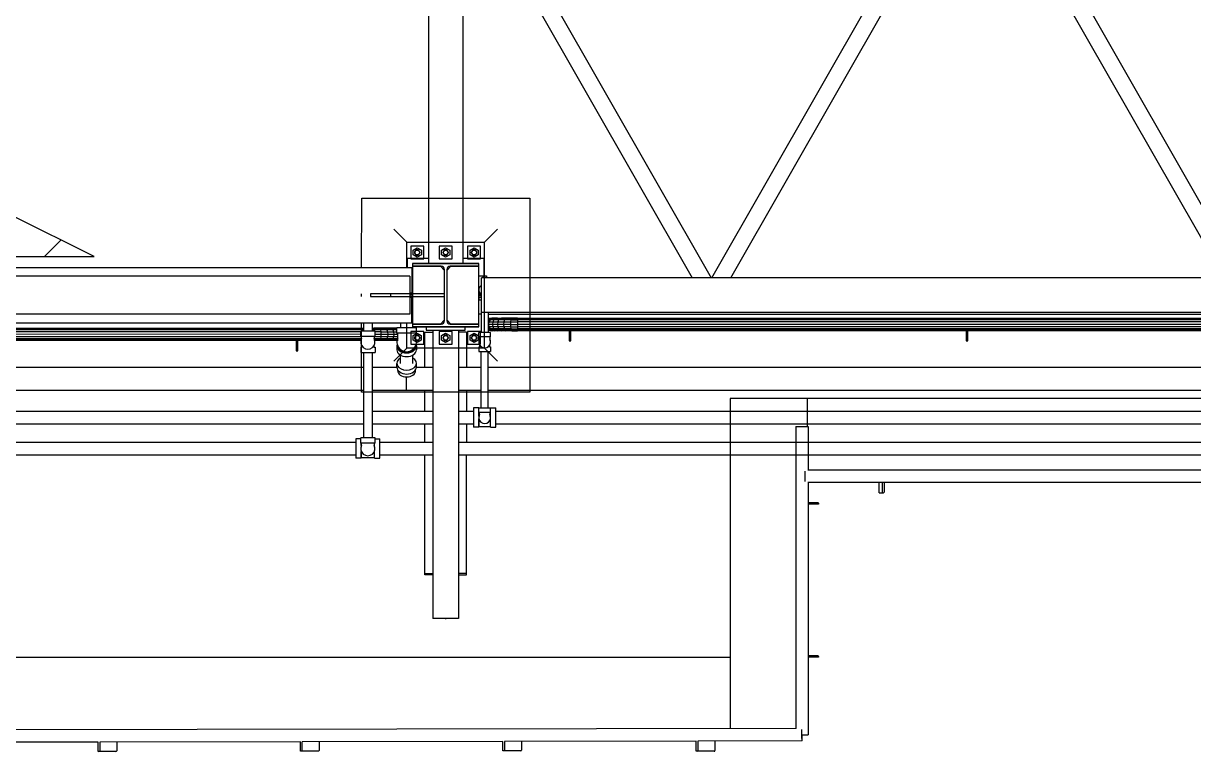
# Model space of a CAD drawing. Header units: metres. Extents: x 0 to 63075, y 0 to 44550.
# Drawn here: x 56354 to 57034, y 36321 to 36744 of the extents above; entities that cross this region are included whole.
import ezdxf

# ---------------------------------------------------------------- set-up
doc = ezdxf.new("R2010")
doc.units = ezdxf.units.M
doc.header["$LTSCALE"] = 75
for name, color, linetype in [('GSB', 7, 'Continuous'), ('ML6', 1, 'Continuous'), ('SL1', 8, 'Continuous')]:
    doc.layers.add(name, color=color, linetype=linetype)

# ---------------------------------------------------------------- blocks, each defined once
blk = doc.blocks.new('A$C6bae614f')
at = {"layer": 'SL1'}
h = blk.add_hatch(dxfattribs=at)
h.set_pattern_fill('_USER', color=256, scale=195, angle=44.9981, style=0, pattern_type=0)
h.set_pattern_definition([(44.99813, (326091.56, -18363.04), (-137.8813, 137.89033), [])])
h.paths.add_polyline_path([(388289.7, 18603.7), (389709.4, 18603.6), (389394.3, 18760.8), (389228.2, 18964.7), (388978.3, 19015.9), (388729.5, 18957.9), (388526.6, 18739.7)])
for p, q in [((391003.1, 20130.7), (391003, 18576.7)), ((391136.1, 20130.7), (391136, 18576.7)), ((391375.5, 19653.9), (392023.3, 18520.2)), ((391449.2, 19653.9), (392097, 18520.2)), ((392099.3, 18520.2), (392747.1, 19653.8)), ((392173, 18520.2), (392820.8, 19653.8)), ((393432.6, 19653.8), (394080.4, 18520.1)), ((393506.3, 19653.8), (394154.1, 18520.1)), ((390744.5, 18560.7), (390744.6, 18828.7)), ((390744.6, 18828.7), (391394.6, 18828.7)), ((391394.6, 18828.7), (391394.5, 18078.7)), ((390869.6, 18708.7), (390919.5, 18658.7)), ((391219.5, 18658.7), (391269.5, 18708.7)), ((390919.5, 18560.7), (390919.5, 18658.7)), ((390919.5, 18658.7), (391219.5, 18658.7)), ((391219.5, 18248.7), (391219.5, 18658.7)), ((390934.5, 18643.7), (390934.5, 18593.7)), ((390984.5, 18643.7), (390934.5, 18643.7)), ((390943.7, 18627.8), (390959.5, 18637)), ((390943.7, 18609.6), (390943.7, 18627.8)), ((390959.5, 18600.4), (390943.7, 18609.6)), ((390950.6, 18623), (390949.6, 18618.7)), ((390949.6, 18618.7), (390950.6, 18614.4)), ((390953.4, 18626.5), (390950.6, 18623)), ((390950.6, 18614.4), (390953.4, 18610.9)), ((390957.3, 18628.4), (390953.4, 18626.5)), ((390953.4, 18610.9), (390957.3, 18609)), ((390961.8, 18628.4), (390957.3, 18628.4)), ((390957.3, 18609), (390961.8, 18609)), ((390959.5, 18637), (390975.4, 18627.8)), ((390975.4, 18609.6), (390959.5, 18600.4)), ((390965.7, 18626.5), (390961.8, 18628.4)), ((390961.8, 18609), (390965.7, 18610.9)), ((390968.5, 18623), (390965.7, 18626.5)), ((390965.7, 18610.9), (390968.5, 18614.4)), ((390969.5, 18618.7), (390968.5, 18623)), ((390968.5, 18614.4), (390969.5, 18618.7)), ((390975.4, 18627.8), (390975.4, 18609.6)), ((390984.5, 18593.7), (390984.5, 18643.7)), ((391044.5, 18643.7), (391044.5, 18593.7)), ((391094.5, 18643.7), (391044.5, 18643.7)), ((391053.7, 18627.8), (391069.5, 18637)), ((391053.7, 18609.6), (391053.7, 18627.8)), ((391069.5, 18600.4), (391053.7, 18609.6)), ((391060.6, 18623), (391059.6, 18618.7)), ((391059.6, 18618.7), (391060.6, 18614.4)), ((391063.4, 18626.4), (391060.6, 18623)), ((391060.6, 18614.4), (391063.4, 18610.9)), ((391067.3, 18628.4), (391063.4, 18626.4)), ((391063.4, 18610.9), (391067.3, 18609)), ((391071.8, 18628.4), (391067.3, 18628.4)), ((391067.3, 18609), (391071.8, 18609)), ((391069.5, 18637), (391085.4, 18627.8)), ((391085.4, 18609.6), (391069.5, 18600.4)), ((391075.7, 18626.4), (391071.8, 18628.4)), ((391071.8, 18609), (391075.7, 18610.9)), ((391078.5, 18623), (391075.7, 18626.4)), ((391075.7, 18610.9), (391078.5, 18614.4)), ((391079.5, 18618.7), (391078.5, 18623)), ((391078.5, 18614.4), (391079.5, 18618.7)), ((391085.4, 18627.8), (391085.4, 18609.6)), ((391094.5, 18593.7), (391094.5, 18643.7)), ((391154.5, 18643.7), (391154.5, 18593.7)), ((391204.5, 18643.7), (391154.5, 18643.7)), ((391163.7, 18627.8), (391179.5, 18637)), ((391163.7, 18609.6), (391163.7, 18627.8)), ((391179.5, 18600.4), (391163.7, 18609.6)), ((391170.6, 18623), (391169.6, 18618.7)), ((391169.6, 18618.7), (391170.6, 18614.4)), ((391173.4, 18626.4), (391170.6, 18623)), ((391170.6, 18614.4), (391173.4, 18610.9)), ((391177.3, 18628.4), (391173.4, 18626.4)), ((391173.4, 18610.9), (391177.3, 18609)), ((391181.8, 18628.4), (391177.3, 18628.4)), ((391177.3, 18609), (391181.8, 18609)), ((391179.5, 18637), (391195.4, 18627.8)), ((391195.4, 18609.6), (391179.5, 18600.4)), ((391185.7, 18626.4), (391181.8, 18628.4)), ((391181.8, 18609), (391185.7, 18610.9)), ((391188.5, 18623), (391185.7, 18626.4)), ((391185.7, 18610.9), (391188.5, 18614.4)), ((391189.5, 18618.7), (391188.5, 18623)), ((391188.5, 18614.4), (391189.5, 18618.7)), ((391195.4, 18627.8), (391195.4, 18609.6)), ((391204.5, 18593.7), (391204.5, 18643.7)), ((390921.5, 18596.7), (391003, 18596.7)), ((390921.5, 18560.7), (390921.5, 18596.7)), ((390934.5, 18593.7), (390984.5, 18593.7)), ((390941.5, 18576.7), (391197.5, 18576.7)), ((391197.5, 18576.7), (390941.5, 18576.7)), ((390941.5, 18576.7), (390941.5, 18330.7)), ((391052.3, 18566), (390941.5, 18566)), ((390941.5, 18566), (391052.3, 18566)), ((391049.3, 18566), (390941.5, 18566)), ((391044.5, 18593.7), (391094.5, 18593.7)), ((391049.3, 18566), (391064.3, 18551)), ((391089.8, 18566), (391074.8, 18551)), ((391197.5, 18566), (391086.8, 18566)), ((391086.8, 18566), (391197.5, 18566)), ((391136, 18596.7), (391217.5, 18596.7)), ((391154.5, 18593.7), (391204.5, 18593.7)), ((391197.5, 18330.7), (391197.5, 18576.7)), ((391217.5, 18596.7), (391217.5, 18527.9)), ((390931.5, 18526.7), (385807.5, 18526.9)), ((388300.2, 18560.8), (390941.5, 18560.7)), ((390931.5, 18526.7), (390931.5, 18380.7)), ((390938.5, 18560.7), (390938.5, 18463)), ((391064.3, 18554), (391064.3, 18353.4)), ((391074.8, 18353.4), (391074.8, 18554)), ((391213, 18526.7), (391197.5, 18526.7)), ((398131.5, 18520), (391207.5, 18520.2)), ((391207.5, 18387.2), (391207.5, 18520.2)), ((391213, 18527.9), (391228, 18527.9)), ((391213, 18527.9), (391213, 18520.2)), ((391228, 18527.9), (391228, 18520.2)), ((390744.5, 18448.7), (390744.5, 18458.7)), ((391064.3, 18458.4), (390778.5, 18458.5)), ((390778.5, 18458.5), (390778.5, 18449)), ((390778.5, 18449), (391064.3, 18448.9)), ((390856.4, 18458.5), (390856.4, 18449)), ((390919.5, 18458.4), (390919.5, 18458.7)), ((390919.5, 18448.7), (390919.5, 18448.9)), ((390931.5, 18463), (390941.5, 18463)), ((390941.5, 18456.7), (390931.5, 18456.7)), ((390931.5, 18450.6), (390941.5, 18450.6)), ((390941.5, 18444.3), (390931.5, 18444.3)), ((390938.5, 18346.7), (390938.5, 18444.3)), ((390941.3, 18450.6), (390941.3, 18456.7)), ((391197.5, 18462.9), (391207.5, 18462.9)), ((391207.5, 18456.6), (391197.5, 18456.6)), ((391207.5, 18450.8), (391197.5, 18450.8)), ((391207.5, 18444.5), (391197.5, 18444.5)), ((391197.6, 18453.8), (391207.5, 18453.8)), ((391197.6, 18453.8), (391197.6, 18450.8)), ((391197.6, 18444.5), (391197.6, 18436.3)), ((391197.6, 18436.3), (391207.5, 18436.3)), ((391200.7, 18462.9), (391200.7, 18468.5)), ((391200.7, 18453.8), (391200.7, 18456.6)), ((391207.2, 18436.3), (391207.2, 18309.5)), ((390931.5, 18380.7), (385807.5, 18380.9)), ((391207.2, 18380.7), (391197.5, 18380.7)), ((398131.5, 18387), (391207.5, 18387.2)), ((391233.9, 18387.2), (391233.9, 18309.5)), ((391233.9, 18380.7), (395859, 18380.5)), ((385797.5, 18346.9), (390941.5, 18346.7)), ((390744.5, 18078.7), (390744.5, 18346.7)), ((390751.8, 18346.7), (390751.8, 18314.3)), ((390785.2, 18346.7), (390785.2, 18314.3)), ((390894.4, 18346.7), (390894.4, 18327)), ((390919.5, 18248.7), (390919.5, 18346.7)), ((390941.5, 18341.4), (391052.3, 18341.4)), ((391052.3, 18341.4), (390941.5, 18341.4)), ((391064.3, 18356.4), (391049.3, 18341.4)), ((391089.8, 18341.4), (391074.8, 18356.4)), ((391086.8, 18341.4), (391197.5, 18341.4)), ((391197.5, 18341.4), (391086.8, 18341.4)), ((391233.9, 18360.3), (391238.2, 18363.2)), ((391240.9, 18363.2), (391233.9, 18358.4)), ((391296.7, 18357.9), (391233.9, 18357.9)), ((391233.9, 18350), (391294.4, 18350)), ((391250.3, 18340.7), (391233.9, 18340.7)), ((391237.1, 18350), (391235.5, 18340.7)), ((391235.5, 18340.7), (391237.1, 18331.3)), ((391241.9, 18357.9), (391237.1, 18350)), ((391247.5, 18365.1), (391238.2, 18363.2)), ((391238.2, 18363.2), (391240.9, 18363.2)), ((391250, 18365.1), (391240.9, 18363.2)), ((391300.1, 18363.2), (391240.9, 18363.2)), ((391249, 18363.2), (391241.9, 18357.9)), ((391250, 18365.1), (391247.5, 18365.1)), ((391257.4, 18365.1), (391249, 18363.2)), ((391269.4, 18365.1), (391250, 18365.1)), ((391251.7, 18350), (391250.3, 18340.7)), ((391270, 18340.7), (391250.3, 18340.7)), ((391250.3, 18340.7), (391251.7, 18331.3)), ((391255.9, 18357.9), (391251.7, 18350)), ((391262.1, 18363.2), (391255.9, 18357.9)), ((391262.1, 18363.2), (391269.4, 18365.1)), ((391265.9, 18363.2), (391263.8, 18363.7)), ((391276.7, 18363.2), (391269.4, 18365.1)), ((391269.4, 18365.1), (391285.2, 18365.1)), ((391271.1, 18350), (391270, 18340.7)), ((391270, 18340.7), (391271.1, 18331.3)), ((391293.6, 18340.7), (391270, 18340.7)), ((391274.4, 18357.9), (391271.1, 18350)), ((391279.4, 18363.2), (391274.4, 18357.9)), ((391285.2, 18365.1), (391279.4, 18363.2)), ((391304.2, 18365.1), (391285.2, 18365.1)), ((391294.4, 18350), (391293.6, 18340.7)), ((391293.6, 18340.7), (391294.4, 18331.3)), ((391319.9, 18340.7), (391293.6, 18340.7)), ((391296.7, 18357.9), (391294.4, 18350)), ((391294.4, 18350), (391320.3, 18350)), ((391300.1, 18363.2), (391296.7, 18357.9)), ((391321.4, 18357.9), (391296.7, 18357.9)), ((391304.2, 18365.1), (391300.1, 18363.2)), ((391323.2, 18363.2), (391300.1, 18363.2)), ((391325.3, 18365.1), (391304.2, 18365.1)), ((391320.3, 18350), (391319.9, 18340.7)), ((391319.9, 18340.7), (391320.3, 18331.3)), ((391319.9, 18340.7), (391347.5, 18340.7)), ((391321.4, 18357.9), (391320.3, 18350)), ((391320.3, 18350), (391347.5, 18350)), ((391323.2, 18363.2), (391321.4, 18357.9)), ((391321.4, 18357.9), (391347.5, 18357.9)), ((391325.3, 18365.1), (391323.2, 18363.2)), ((391323.2, 18363.2), (391347.5, 18363.2)), ((391347.5, 18365.1), (391325.3, 18365.1)), ((391347.5, 18365.1), (395939.2, 18364.9)), ((391347.5, 18365.1), (391347.5, 18363.2)), ((395944.5, 18363.1), (391347.5, 18363.2)), ((391347.5, 18363.2), (391347.5, 18357.9)), ((391347.5, 18357.9), (391347.5, 18350)), ((395959.6, 18357.8), (391347.5, 18357.9)), ((391347.5, 18350), (391347.5, 18340.7)), ((396153, 18349.9), (391347.5, 18350)), ((391347.5, 18340.7), (391347.5, 18331.3)), ((396153, 18340.5), (391347.5, 18340.7)), ((385947.5, 18326.8), (390751.8, 18326.6)), ((390751.8, 18324.7), (385947.5, 18324.9)), ((390751.8, 18319.5), (385947.5, 18319.6)), ((390740.7, 18311.5), (385947.5, 18311.7)), ((390740.7, 18302.2), (385947.5, 18302.4)), ((390743.9, 18292.9), (385947.5, 18293)), ((390796.4, 18314.3), (390740.7, 18314.3)), ((390740.7, 18293.7), (390740.7, 18314.3)), ((390796.4, 18293.7), (390740.7, 18293.7)), ((390743.9, 18278.4), (390743.9, 18293.7)), ((390785.2, 18326.6), (390791.5, 18326.6)), ((390791.5, 18324.7), (390785.2, 18324.7)), ((390791.5, 18319.5), (390785.2, 18319.5)), ((390813.8, 18326.6), (390791.5, 18326.6)), ((390791.5, 18326.6), (390791.5, 18324.7)), ((390791.5, 18324.7), (390791.5, 18319.5)), ((390815.9, 18324.7), (390791.5, 18324.7)), ((390817.6, 18319.5), (390791.5, 18319.5)), ((390791.5, 18319.5), (390791.5, 18314.3)), ((390793.2, 18293.7), (390793.2, 18278.4)), ((390818.8, 18292.9), (390793.2, 18292.9)), ((390796.4, 18293.7), (390796.4, 18314.3)), ((390818.8, 18311.5), (390796.4, 18311.5)), ((390819.2, 18302.2), (390796.4, 18302.2)), ((390834.9, 18326.6), (390813.8, 18326.6)), ((390813.8, 18326.6), (390815.9, 18324.7)), ((390815.9, 18324.7), (390817.6, 18319.5)), ((390839, 18324.7), (390815.9, 18324.7)), ((390817.6, 18319.5), (390818.8, 18311.5)), ((390842.4, 18319.5), (390817.6, 18319.5)), ((390818.8, 18292.9), (390817.6, 18284.9)), ((390818.8, 18311.5), (390819.2, 18302.2)), ((390818.8, 18311.5), (390844.7, 18311.5)), ((390819.2, 18302.2), (390818.8, 18292.9)), ((390844.7, 18292.9), (390818.8, 18292.9)), ((390884, 18302.2), (390819.2, 18302.2)), ((390880.8, 18326.6), (390834.9, 18326.6)), ((390834.9, 18326.6), (390839, 18324.7)), ((390880.8, 18324.7), (390839, 18324.7)), ((390839, 18324.7), (390842.4, 18319.5)), ((390842.4, 18319.5), (390844.7, 18311.5)), ((390880.8, 18319.5), (390842.4, 18319.5)), ((390844.7, 18292.9), (390842.4, 18284.9)), ((390844.7, 18311.5), (390880.8, 18311.5)), ((390844.7, 18311.5), (390845.5, 18302.2)), ((390845.5, 18302.2), (390844.7, 18292.9)), ((390884, 18292.9), (390844.7, 18292.9)), ((390859.7, 18324.7), (390853.9, 18326.6)), ((390859.7, 18324.7), (390864.6, 18319.5)), ((390862.4, 18324.7), (390869.7, 18326.6)), ((390864.6, 18319.5), (390867.9, 18311.5)), ((390867.9, 18292.9), (390864.6, 18284.9)), ((390867.9, 18311.5), (390869.1, 18302.2)), ((390869.1, 18302.2), (390867.9, 18292.9)), ((390880.8, 18326.4), (390873.2, 18324.7)), ((390877, 18324.7), (390880.8, 18321.5)), ((390956.3, 18327), (390880.8, 18327)), ((390880.8, 18306.4), (390880.8, 18327)), ((390956.3, 18306.4), (390880.8, 18306.4)), ((390884, 18277), (390884, 18306.4)), ((390934.5, 18313.7), (390934.5, 18263.7)), ((390984.5, 18313.7), (390934.5, 18313.7)), ((391197.5, 18330.7), (390941.5, 18330.7)), ((390941.5, 18330.7), (391197.5, 18330.7)), ((390942.7, 18330.7), (390942.7, 18327)), ((390943.7, 18297.8), (390959.5, 18307)), ((390943.7, 18279.6), (390943.7, 18297.8)), ((390950.6, 18293), (390949.6, 18288.7)), ((390953.4, 18296.5), (390950.6, 18293)), ((390953.1, 18306.4), (390953.1, 18277)), ((390957.3, 18298.4), (390953.4, 18296.5)), ((390956.3, 18306.4), (390956.3, 18327)), ((390961.7, 18298.4), (390957.3, 18298.4)), ((390959.5, 18307), (390975.3, 18297.8)), ((390965.7, 18296.5), (390961.7, 18298.4)), ((390968.5, 18293), (390965.7, 18296.5)), ((390969.4, 18288.7), (390968.5, 18293)), ((390975.3, 18297.8), (390975.3, 18279.6)), ((390984.5, 18263.7), (390984.5, 18313.7)), ((390988.3, 18310.7), (391019.5, 18310.7)), ((390988.3, 18175.1), (390988.3, 18310.7)), ((390994.5, 18330.7), (390994.5, 18318.2)), ((390994.5, 18318.2), (391144.5, 18318.2)), ((391019.5, 18318.2), (391019.5, 17203.7)), ((391044.5, 18313.7), (391044.5, 18263.7)), ((391094.5, 18313.7), (391044.5, 18313.7)), ((391053.7, 18297.8), (391069.5, 18307)), ((391053.7, 18279.6), (391053.7, 18297.8)), ((391060.6, 18293), (391059.6, 18288.7)), ((391063.4, 18296.4), (391060.6, 18293)), ((391067.3, 18298.4), (391063.4, 18296.4)), ((391071.7, 18298.4), (391067.3, 18298.4)), ((391069.5, 18307), (391085.3, 18297.8)), ((391075.7, 18296.4), (391071.7, 18298.4)), ((391078.5, 18293), (391075.7, 18296.4)), ((391079.4, 18288.7), (391078.5, 18293)), ((391085.3, 18297.8), (391085.3, 18279.6)), ((391094.5, 18263.7), (391094.5, 18313.7)), ((391119.5, 18318.2), (391119.5, 17203.7)), ((391150.7, 18310.7), (391119.5, 18310.7)), ((391144.5, 18318.2), (391144.5, 18330.7)), ((391150.7, 18310.7), (391150.7, 18175.1)), ((391154.5, 18313.7), (391154.5, 18263.7)), ((391204.5, 18313.7), (391154.5, 18313.7)), ((391163.7, 18297.8), (391179.5, 18307)), ((391163.7, 18279.6), (391163.7, 18297.8)), ((391170.6, 18293), (391169.6, 18288.7)), ((391173.4, 18296.4), (391170.6, 18293)), ((391177.3, 18298.4), (391173.4, 18296.4)), ((391181.7, 18298.4), (391177.3, 18298.4)), ((391179.5, 18307), (391195.3, 18297.8)), ((391185.7, 18296.4), (391181.7, 18298.4)), ((391188.5, 18293), (391185.7, 18296.4)), ((391189.4, 18288.7), (391188.5, 18293)), ((391195.3, 18297.8), (391195.3, 18279.6)), ((391197.6, 18292.1), (391197.6, 18309.5)), ((391243.5, 18309.5), (391197.6, 18309.5)), ((391243.5, 18292), (391197.6, 18292.1)), ((391200.7, 18277.3), (391200.7, 18292.1)), ((391204.5, 18263.7), (391204.5, 18313.7)), ((391237.1, 18331.3), (391233.9, 18331.3)), ((391274.4, 18323.4), (391233.9, 18323.4)), ((391233.9, 18323), (391240.9, 18318.1)), ((391233.9, 18321), (391238.2, 18318.1)), ((391237.1, 18331.3), (391241.9, 18323.4)), ((391251.7, 18331.3), (391237.1, 18331.3)), ((391240.9, 18318.1), (391238.2, 18318.1)), ((391238.2, 18318.1), (391247.5, 18316.3)), ((391240.3, 18292), (391240.3, 18277.3)), ((391249, 18318.1), (391240.9, 18318.1)), ((391240.9, 18318.1), (391250, 18316.3)), ((391241.9, 18323.4), (391249, 18318.1)), ((391243.5, 18292), (391243.5, 18309.5)), ((391250, 18316.3), (391247.5, 18316.3)), ((391249, 18318.1), (391257.4, 18316.3)), ((391262.1, 18318.1), (391249, 18318.1)), ((391269.4, 18316.3), (391250, 18316.3)), ((391251.7, 18331.3), (391255.9, 18323.4)), ((391271.1, 18331.3), (391251.7, 18331.3)), ((391255.9, 18323.4), (391262.1, 18318.1)), ((391279.4, 18318.1), (391262.1, 18318.1)), ((391262.1, 18318.1), (391269.4, 18316.3)), ((391325.3, 18316.3), (391269.4, 18316.3)), ((391271.1, 18331.3), (391274.4, 18323.4)), ((391320.3, 18331.3), (391271.1, 18331.3)), ((391274.4, 18323.4), (391279.4, 18318.1)), ((391296.7, 18323.4), (391274.4, 18323.4)), ((391279.4, 18318.1), (391285.2, 18316.3)), ((391300.1, 18318.1), (391279.4, 18318.1)), ((391294.4, 18331.3), (391296.7, 18323.4)), ((391321.4, 18323.4), (391296.7, 18323.4)), ((391296.7, 18323.4), (391300.1, 18318.1)), ((391300.1, 18318.1), (391304.1, 18316.3)), ((391323.2, 18318.1), (391300.1, 18318.1)), ((391320.3, 18331.3), (391321.4, 18323.4)), ((391320.3, 18331.3), (391347.5, 18331.3)), ((391321.4, 18323.4), (391347.5, 18323.4)), ((391321.4, 18323.4), (391323.2, 18318.1)), ((391323.2, 18318.1), (391325.3, 18316.3)), ((391323.2, 18318.1), (391347.5, 18318.1)), ((391325.3, 18316.3), (391347.5, 18316.3)), ((396153, 18331.2), (391347.5, 18331.3)), ((391347.5, 18331.3), (391347.5, 18323.4)), ((391347.5, 18323.4), (391347.5, 18316.3)), ((396153, 18323.3), (391347.5, 18323.4)), ((396153, 18318), (391347.5, 18318.1)), ((396153, 18316.1), (391347.5, 18316.3)), ((391547.5, 18316.3), (391547.5, 18277.2)), ((391553.9, 18277.2), (391553.9, 18316.3)), ((393083.5, 18316.2), (393083.5, 18277.1)), ((393089.9, 18277.1), (393089.9, 18316.2)), ((390743.5, 18284.9), (385947.5, 18285.1)), ((390741.6, 18279.7), (385947.5, 18279.8)), ((390741.2, 18277.8), (385947.5, 18278)), ((390491.5, 18277.8), (390491.5, 18238.7)), ((390497.9, 18238.7), (390497.9, 18277.8)), ((390740.7, 18252.1), (390745.3, 18252.1)), ((390740.7, 18252.1), (390740.7, 18231.5)), ((390743.9, 18260), (390743.9, 18252.1)), ((390791.8, 18252.1), (390796.3, 18252.1)), ((390793.2, 18252.1), (390793.2, 18260)), ((390817.6, 18284.9), (390793.6, 18284.9)), ((390815.9, 18279.7), (390795.5, 18279.7)), ((390813.8, 18277.8), (390795.9, 18277.8)), ((390796.3, 18252.1), (390796.3, 18231.5)), ((390815.9, 18279.7), (390813.8, 18277.8)), ((390881.1, 18277.8), (390813.8, 18277.8)), ((390817.6, 18284.9), (390815.9, 18279.7)), ((390839, 18279.7), (390815.9, 18279.7)), ((390842.4, 18284.9), (390817.6, 18284.9)), ((390839, 18279.7), (390834.9, 18277.8)), ((390842.4, 18284.9), (390839, 18279.7)), ((390859.7, 18279.7), (390839, 18279.7)), ((390882.8, 18284.9), (390842.4, 18284.9)), ((390859.7, 18279.7), (390853.9, 18277.8)), ((390864.6, 18284.9), (390859.7, 18279.7)), ((390881.4, 18279.7), (390859.7, 18279.7)), ((390869.5, 18198.7), (390919.5, 18248.7)), ((390877, 18279.7), (390869.7, 18277.8)), ((390882.6, 18284.4), (390877, 18279.7)), ((390880.8, 18257.2), (390880.8, 18242.6)), ((390884, 18257.8), (390884, 18257.2)), ((391219.5, 18248.7), (390919.5, 18248.7)), ((390934.5, 18263.7), (390984.5, 18263.7)), ((390959.5, 18270.4), (390943.7, 18279.6)), ((390949.6, 18288.7), (390950.6, 18284.4)), ((390950.6, 18284.4), (390953.4, 18280.9)), ((390953.1, 18257.2), (390953.1, 18257.8)), ((390953.4, 18280.9), (390957.3, 18279)), ((390956.3, 18257.2), (390956.3, 18242.6)), ((390957.3, 18279), (390961.7, 18279)), ((390975.3, 18279.6), (390959.5, 18270.4)), ((390961.7, 18279), (390965.7, 18280.9)), ((390965.7, 18280.9), (390968.5, 18284.4)), ((390968.5, 18284.4), (390969.4, 18288.7)), ((391044.5, 18263.7), (391094.5, 18263.7)), ((391069.5, 18270.4), (391053.7, 18279.6)), ((391059.6, 18288.7), (391060.6, 18284.4)), ((391060.6, 18284.4), (391063.4, 18280.9)), ((391063.4, 18280.9), (391067.3, 18279)), ((391067.3, 18279), (391071.7, 18279)), ((391085.3, 18279.6), (391069.5, 18270.4)), ((391071.7, 18279), (391075.7, 18280.9)), ((391075.7, 18280.9), (391078.5, 18284.4)), ((391078.5, 18284.4), (391079.4, 18288.7)), ((391154.5, 18263.7), (391204.5, 18263.7)), ((391179.5, 18270.4), (391163.7, 18279.6)), ((391169.6, 18288.7), (391170.6, 18284.4)), ((391170.6, 18284.4), (391173.4, 18280.9)), ((391173.4, 18280.9), (391177.3, 18279)), ((391177.3, 18279), (391181.7, 18279)), ((391195.3, 18279.6), (391179.5, 18270.4)), ((391181.7, 18279), (391185.7, 18280.9)), ((391185.7, 18280.9), (391188.5, 18284.4)), ((391188.5, 18284.4), (391189.4, 18288.7)), ((391197.5, 18253.8), (391202.5, 18253.8)), ((391197.5, 18253.8), (391197.5, 18236.3)), ((391200.7, 18261.2), (391200.7, 18253.8)), ((391219.5, 18248.7), (391269.5, 18198.7)), ((391238.5, 18253.8), (391243.5, 18253.8)), ((391240.3, 18253.8), (391240.3, 18261.2)), ((391243.5, 18253.8), (391243.5, 18236.3)), ((391547.5, 18277.2), (391553.9, 18277.2)), ((393083.5, 18277.1), (393089.9, 18277.1)), ((390491.5, 18238.7), (390497.9, 18238.7)), ((390740.7, 18231.5), (390796.3, 18231.5)), ((390751.8, 18231.5), (390751.8, 17902.1)), ((390785.2, 18231.5), (390785.2, 17902.1)), ((390894.4, 18190.1), (390894.4, 18222.1)), ((390942.7, 18190.1), (390942.7, 18222.1)), ((391197.5, 18236.3), (391243.5, 18236.3)), ((391207.2, 18017.3), (391207.2, 18236.3)), ((391233.9, 18017.3), (391233.9, 18236.3)), ((385989.2, 18175.3), (390751.8, 18175.2)), ((390785.2, 18175.2), (390880.8, 18175.2)), ((390880.8, 18175.5), (390880.8, 18190.1)), ((390884, 18162.1), (390884, 18164.8)), ((390953.1, 18162.1), (390953.1, 18164.8)), ((390956.2, 18175.1), (391019.5, 18175.1)), ((390956.3, 18175.5), (390956.3, 18190.1)), ((391119.5, 18175.1), (391207.2, 18175.1)), ((391233.9, 18175.1), (398219.5, 18174.9)), ((390918.5, 18086.2), (390918.5, 18137.7)), ((385989.2, 18086.4), (390751.8, 18086.3)), ((391394.5, 18078.7), (390744.5, 18078.7)), ((390785.2, 18086.3), (391019.5, 18086.2)), ((390988.3, 18004.8), (390988.3, 18086.2)), ((391119.5, 18086.2), (391207.2, 18086.2)), ((391150.7, 18086.2), (391150.7, 18004.8)), ((391233.9, 18086.2), (398219.5, 18086)), ((391177.6, 18018.4), (391177.6, 17943)), ((391198.3, 18018.4), (391177.6, 18018.4)), ((391198.3, 18018.4), (391198.3, 18017.3)), ((391242.8, 18017.3), (391242.8, 18018.4)), ((391242.8, 18018.4), (391263.4, 18018.4)), ((391263.4, 17943), (391263.4, 18018.4)), ((392169.5, 18053.7), (392169.5, 16778.2)), ((402719.5, 18053.3), (392169.5, 18053.7)), ((392469.5, 17945.8), (392469.5, 18053.6)), ((386018.8, 18005), (390751.8, 18004.8)), ((390785.2, 18004.8), (391019.5, 18004.8)), ((391119.5, 18004.8), (391177.6, 18004.8)), ((391243.5, 18017.3), (391197.5, 18017.3)), ((391197.5, 17999.8), (391197.5, 18017.3)), ((391243.5, 17999.8), (391197.5, 17999.8)), ((391198.3, 17986.4), (391198.3, 17999.8)), ((391198.3, 17999.8), (391198.3, 17986.4)), ((391198.3, 17946.1), (391198.3, 17975)), ((391198.3, 17975), (391198.3, 17943)), ((391200.7, 17985.1), (391200.7, 17999.8)), ((391240.3, 17999.8), (391240.3, 17985.1)), ((391242.8, 17986.4), (391242.8, 17999.8)), ((391242.8, 17943), (391242.8, 17975)), ((391243.5, 17999.8), (391243.5, 18017.3)), ((391263.4, 18004.8), (398219.5, 18004.6)), ((386018.8, 17956.7), (390751.8, 17956.6)), ((390785.2, 17956.6), (391019.5, 17956.6)), ((390988.3, 17884.8), (390988.3, 17956.6)), ((391119.5, 17956.6), (391177.6, 17956.6)), ((391150.7, 17956.6), (391150.7, 17884.8)), ((391198.3, 17943), (391177.6, 17943)), ((391198.3, 17946.1), (391242.8, 17946.1)), ((391242.8, 17943), (391263.4, 17943)), ((391263.4, 17956.6), (398219.5, 17956.3)), ((392424.1, 17945.8), (392424.1, 16778.6)), ((392424.1, 17945.8), (392472.4, 17945.8)), ((392472.4, 17945.8), (392472.4, 17777.1)), ((385719.5, 17885), (390722.5, 17884.8)), ((390722.5, 17898.4), (390722.5, 17823)), ((390740.7, 17898.4), (390722.5, 17898.4)), ((390796.3, 17902.1), (390740.7, 17902.1)), ((390740.7, 17881.5), (390740.7, 17902.1)), ((390796.3, 17881.5), (390796.3, 17902.1)), ((390796.3, 17898.4), (390814.5, 17898.4)), ((390814.5, 17823), (390814.5, 17898.4)), ((390814.5, 17884.8), (391019.5, 17884.8)), ((391119.5, 17884.8), (398219.5, 17884.6)), ((385719.5, 17836.7), (390722.5, 17836.6)), ((390796.3, 17881.5), (390740.7, 17881.5)), ((390743.1, 17849.3), (390743.1, 17823)), ((390743.2, 17872.1), (390743.2, 17881.5)), ((390743.1, 17881.5), (390743.1, 17872.1)), ((390743.2, 17826.2), (390743.2, 17849.3)), ((390743.9, 17866.2), (390743.9, 17881.5)), ((390793.2, 17881.5), (390793.2, 17866.2)), ((390793.9, 17872.1), (390793.9, 17881.5)), ((390793.9, 17823), (390793.9, 17849.3)), ((390814.5, 17836.6), (391019.5, 17836.6)), ((390988.3, 17372), (390988.3, 17836.6)), ((391119.5, 17836.6), (398219.5, 17836.3)), ((391150.7, 17372), (391150.7, 17836.6)), ((390743.1, 17823), (390722.5, 17823)), ((390743.2, 17826.2), (390793.9, 17826.2)), ((390793.9, 17823), (390814.5, 17823)), ((401593.4, 17776.8), (392471.1, 17777.1)), ((401593.4, 17728.6), (392471.1, 17728.9)), ((392472.4, 17728.9), (392472.3, 16753.8)), ((392746.4, 17689.3), (392746.4, 17728.8)), ((392759.8, 17689.3), (392759.8, 17728.8)), ((392766.1, 17728.8), (392766.1, 17692.4)), ((392746.4, 17689.3), (392762.9, 17689.3)), ((392472.4, 17652.1), (392508.8, 17652.1)), ((392511.9, 17645.8), (392472.4, 17645.8)), ((392511.9, 17649), (392511.9, 17645.8)), ((390988.3, 17377.6), (391019.5, 17377.6)), ((391019.5, 17372), (390988.3, 17372)), ((391150.7, 17377.6), (391119.5, 17377.6)), ((391119.5, 17372), (391150.7, 17372)), ((391019.5, 17203.7), (391019.5, 17203.7)), ((391119.5, 17203.7), (391019.5, 17203.7)), ((391057.4, 17203.7), (391019.5, 17203.7)), ((391067.4, 17203.7), (391057.4, 17203.7)), ((391074.3, 17203.7), (391064.8, 17203.7)), ((391067.4, 17203.7), (391071.7, 17203.7)), ((391067.4, 17203.7), (391067.4, 17203.7)), ((391071.7, 17203.7), (391071.7, 17203.7)), ((391081.7, 17203.7), (391071.7, 17203.7)), ((391119.5, 17203.7), (391081.7, 17203.7)), ((391119.5, 17203.7), (391119.5, 17203.7)), ((369163.2, 17054.4), (392169.5, 17053.7)), ((392472.4, 17060.2), (392508.8, 17060.2)), ((392511.9, 17053.8), (392472.4, 17053.8)), ((392511.9, 17057), (392511.9, 17053.8)), ((392425.6, 16778.6), (384985.1, 16766.1)), ((392446.5, 16753.8), (392472.3, 16753.8)), ((392449.1, 16753.6), (392469.5, 16753.6)), ((392469.5, 16753.6), (392469.5, 16753.8)), ((389724.9, 16725.8), (388948.2, 16724.5)), ((389725, 16689), (389724.9, 16725.8)), ((390508, 16727.1), (389731.3, 16725.8)), ((389731.3, 16725.8), (389731.3, 16692.1)), ((389797.2, 16725.9), (389797.2, 16692.1)), ((390508, 16690.3), (390508, 16727.1)), ((391291, 16728.4), (390514.3, 16727.1)), ((390514.4, 16693.5), (390514.3, 16727.1)), ((390580.2, 16727.2), (390580.3, 16693.4)), ((391291.1, 16691.6), (391291, 16728.4)), ((392039, 16729.7), (391297.3, 16728.4)), ((391297.3, 16728.4), (391297.4, 16694.8)), ((391363.2, 16728.6), (391363.3, 16694.7)), ((392039, 16690.1), (392039, 16729.7)), ((392447.6, 16730.4), (392045.3, 16729.7)), ((392045.3, 16729.7), (392045.4, 16693.3)), ((392111.2, 16729.8), (392111.3, 16693.2)), ((389728.2, 16689), (389725, 16689)), ((389790.9, 16688.9), (389725, 16689)), ((389794.1, 16688.9), (389790.9, 16688.9)), ((390511.2, 16690.3), (390508, 16690.3)), ((390573.9, 16690.2), (390508, 16690.3)), ((390577.1, 16690.2), (390573.9, 16690.2)), ((391357, 16691.5), (391291.1, 16691.6)), ((391294.2, 16691.6), (391291.1, 16691.6)), ((391360.1, 16691.5), (391357, 16691.5)), ((392104.9, 16690.1), (392039, 16690.1)), ((392042.2, 16690.1), (392039, 16690.1)), ((392108.1, 16690.1), (392104.9, 16690.1))]:
    blk.add_line(p, q, dxfattribs=at)
blk.add_lwpolyline([(388289.7, 18603.7), (389709.4, 18603.6), (389394.3, 18760.8), (389228.2, 18964.7), (388978.3, 19015.9), (388729.5, 18957.9), (388526.6, 18739.7)], close=True, dxfattribs=at)
for centre in [(390959.5, 18618.7), (391069.5, 18618.7), (391179.5, 18618.7), (390959.5, 18288.7), (391069.5, 18288.7), (391179.5, 18288.7)]:
    blk.add_circle(centre, 9.5, dxfattribs=at)
for centre, radius, start, end in [((391052.3, 18554), 12, 359.9961, 89.9981), ((391052.3, 18554), 12, 359.9981, 89.9981), ((391086.8, 18554), 12, 89.9981, 179.9961), ((391086.8, 18554), 12, 89.9981, 179.9981), ((391220.5, 18520.4), 7.5, 358.3656, 181.6307), ((391220.5, 18472.9), 23, 124.4377, 205.8231), ((391052.3, 18353.4), 12, 269.9981, 359.9961), ((391052.3, 18353.4), 12, 269.9981, 359.9981), ((391086.8, 18353.4), 12, 179.9961, 269.9981), ((391086.8, 18353.4), 12, 179.9981, 269.9981), ((390768.5, 18272.9), 27.8, 152.3538, 27.6425), ((390918.5, 18272.9), 37.7, 156.3213, 23.675), ((391220.5, 18272.9), 23, 149.5263, 30.47), ((391220.5, 17980.7), 23, 149.5263, 30.47), ((390768.5, 17860.7), 27.8, 152.3538, 27.6425), ((392508.8, 17649), 3.17, 359.9981, 89.9981), ((392508.8, 17057), 3.17, 359.9981, 89.9981)]:
    blk.add_arc(centre, radius, start, end, dxfattribs=at)
for centre, major_axis, ratio, start_param, end_param in [((390918.5, 18257.2), (-37.7, 0), 0.707098, 6.036087, 7.853982), ((390918.5, 18257.2), (-34.5, 0), 0.707098, 0, 1.570796), ((390918.5, 18257.2), (37.7, 0), 0.707098, 4.712389, 6.530283), ((390918.5, 18257.2), (34.5, 0), 0.707098, 4.712389, 6.283185), ((390918.5, 18190.1), (-37.7, 0), 0.707098, 5.406537, 7.853982), ((390918.5, 18242.6), (-37.7, 0), 0.707098, 0, 1.570796), ((390918.5, 18242.6), (37.7, 0), 0.707098, 4.712389, 6.283185), ((390918.5, 18190.1), (37.7, 0), 0.707098, 4.712389, 7.159834), ((390918.5, 18175.5), (-37.7, 0), 0.707098, 0, 1.570796), ((390918.5, 18162.1), (-34.5, 0), 0.707098, 0, 1.570796), ((390918.5, 18175.5), (37.7, 0), 0.707098, 4.712389, 6.283185), ((390918.5, 18162.1), (34.5, 0), 0.707098, 4.712389, 6.283185), ((392460.3, 17753), (0, 24.1), 0.012473, 4.712389, 5.680455), ((392460.3, 17753), (0, -24.1), 0.012473, 1.570796, 2.538862), ((392460.3, 17753), (0, -19), 0.012473, 1.570796, 2.340574), ((392460.3, 17753), (0, 19), 0.012473, 4.712389, 5.482167), ((392460.3, 17753), (0, -19), 0.012473, 0.801019, 1.570796), ((392460.3, 17753), (0, 24.1), 0.012473, 3.744323, 4.712389), ((392460.3, 17753), (0, 19), 0.012473, 3.942611, 4.712389), ((392460.3, 17753), (0, -24.1), 0.012473, 0.60273, 1.570796), ((392762.9, 17692.4), (3.17, 0), 0.999159, 4.712389, 6.283185), ((392447.6, 16754.5), (0, -24.1), 0.061257, 3.780618, 6.283133), ((392447.6, 16754.5), (0, -19.1), 0.061257, 3.997944, 6.283133), ((392447.6, 16754.5), (0, -19.1), 0.061257, 6.283133, 7.818921), ((392447.6, 16754.5), (0, -24.1), 0.061257, 6.283133, 7.826304), ((389728.1, 16692.1), (0, -3.17), 0.998122, 0.002569, 1.573365), ((389794.1, 16692.1), (0, -3.17), 0.998122, 0.002569, 1.573365), ((390511.2, 16693.4), (0, -3.17), 0.998122, 0.002569, 1.573365), ((390577.1, 16693.4), (0, -3.17), 0.998122, 0.002569, 1.573365), ((391294.2, 16694.8), (0, -3.17), 0.998122, 0.002569, 1.573365), ((391360.1, 16694.7), (0, -3.17), 0.998122, 0.002569, 1.573365), ((392042.2, 16693.3), (0, -3.17), 0.998122, 0.002569, 1.573365), ((392108.1, 16693.2), (0, -3.17), 0.998122, 0.002569, 1.573365)]:
    blk.add_ellipse(centre, major_axis=major_axis, ratio=ratio, start_param=start_param, end_param=end_param, dxfattribs=at)
blk = doc.blocks.new('zw$15D4')
at = {"layer": 'ML6', "xscale": 0.2502808837766805, "yscale": 0.2502808837766805, "zscale": 0.2502808837766805}
blk.add_blockref('A$C6bae614f', (-85544.7, -3177.3), dxfattribs=at)

msp = doc.modelspace()

# ---------------------------------------------------------------- block references
at = {"layer": 'GSB', "xscale": 0.6000000000000068, "yscale": 0.6000000000000068, "zscale": 0.6000000000000068}
msp.add_blockref('zw$15D4', (49200, 35721.63), dxfattribs=at)

doc.saveas('drawing.dxf')
